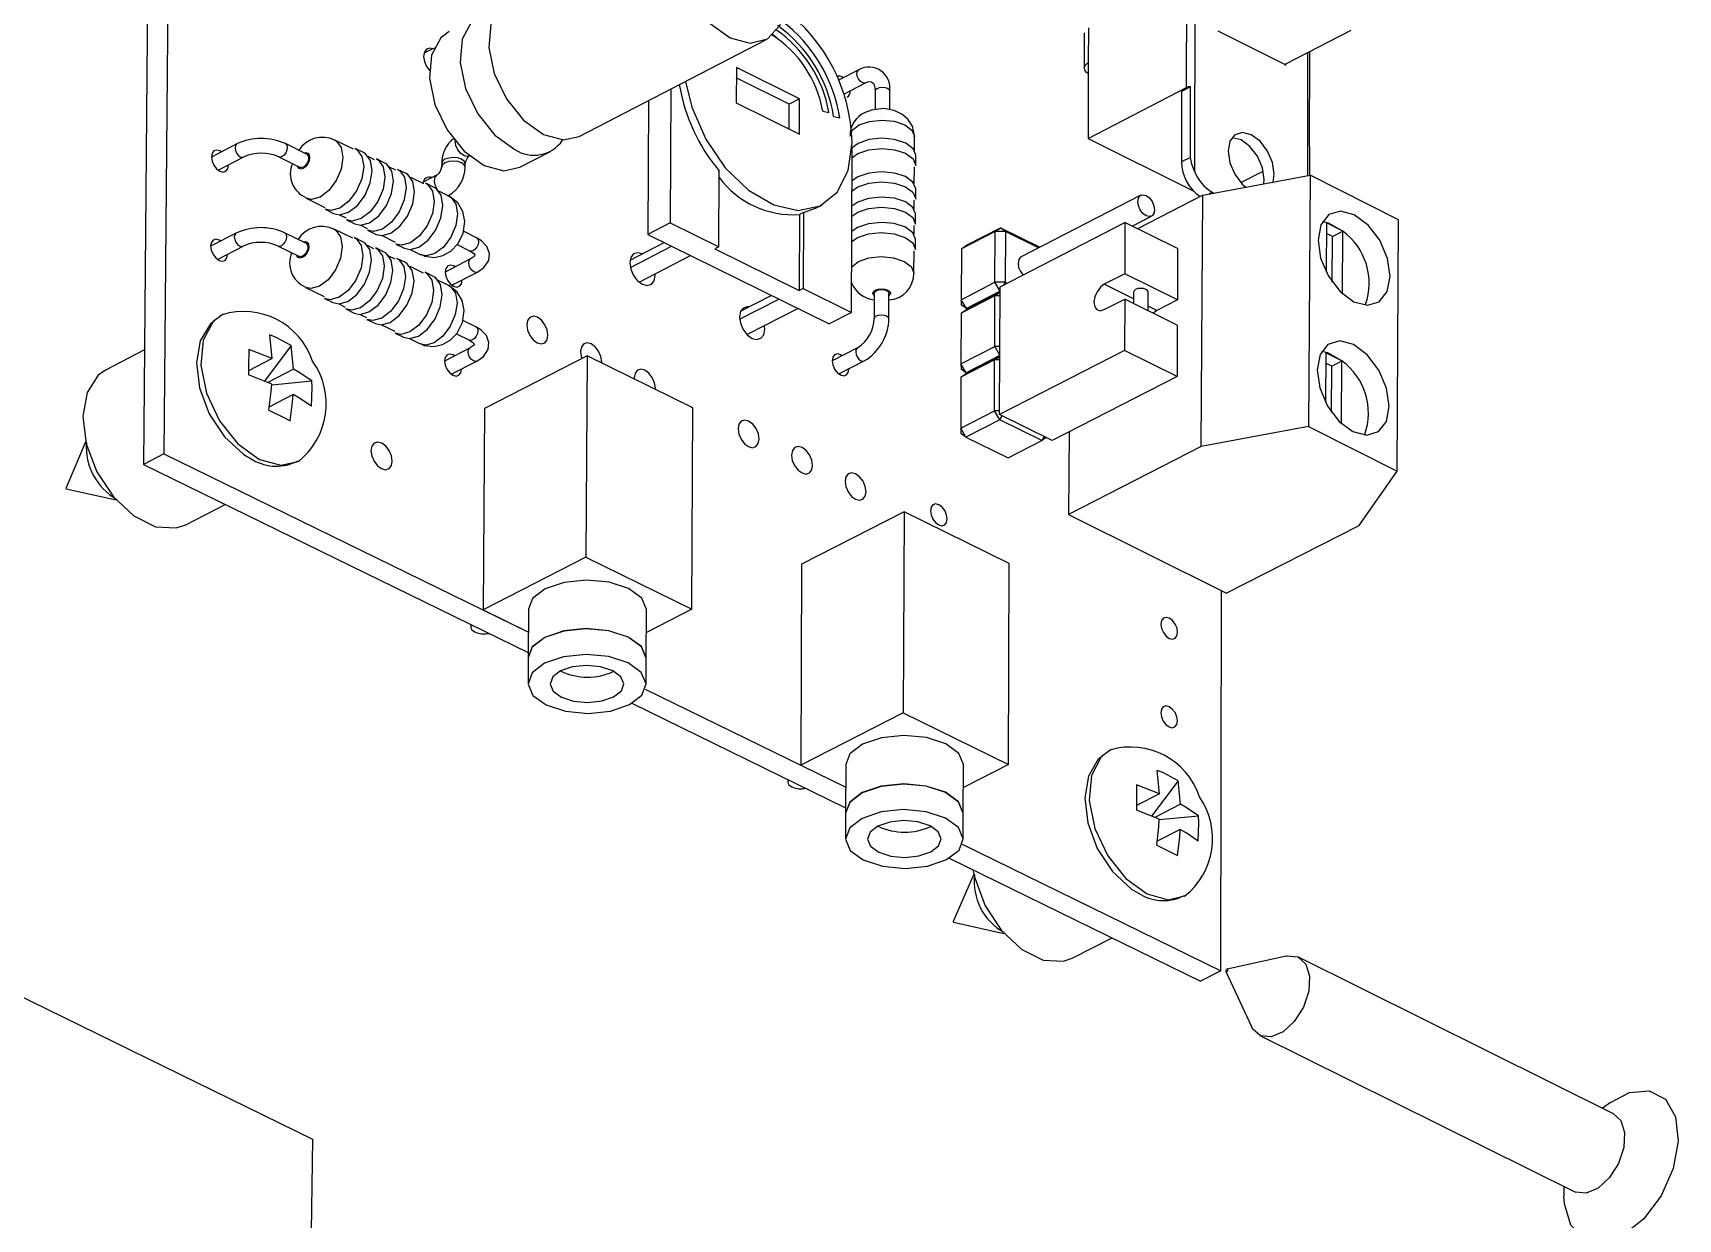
# Model space of a CAD drawing. Extents: x 0 to 155, y 0 to 209.
# Drawn here: x 87.89 to 97.81, y 151.39 to 158.54 of the extents above; entities that cross this region are included whole.
import ezdxf

# ---------------------------------------------------------------- set-up
doc = ezdxf.new("R2010")
doc.units = 0
doc.layers.get('0').update_dxf_attribs({"linetype": 'CONTINUOUS'})

msp = doc.modelspace()

# ---------------------------------------------------------------- linework, layer by layer
at = {"color": 7, "linetype": 'CONTINUOUS'}
for p, q in [((88.636, 165.1024), (88.5546, 155.9394)), ((88.7051, 159.0805), (88.6781, 156.0033)), ((94.2535, 158.5734), (94.2528, 158.3611)), ((95.438, 158.3517), (95.0356, 158.5525)), ((95.8363, 158.557), (95.438, 158.3517)), ((90.3081, 158.4512), (90.2469, 158.4193)), ((91.1823, 157.9172), (92.3087, 158.501)), ((92.3756, 158.5122), (92.3452, 158.5346)), ((94.2285, 158.5423), (94.2278, 158.3301)), ((94.2528, 158.3611), (94.2513, 157.9058)), ((95.438, 158.3517), (95.4442, 158.3486)), ((95.4442, 158.3486), (95.4443, 158.3549)), ((95.5872, 157.8597), (95.5882, 158.4292)), ((92.1307, 158.3338), (92.1297, 158.1201)), ((92.4501, 158.1131), (92.1304, 158.2715)), ((92.5117, 158.145), (92.1307, 158.3338)), ((92.8688, 158.3199), (92.7468, 158.2568)), ((91.7362, 158.2042), (91.7317, 157.3965)), ((92.7783, 158.1737), (92.9094, 158.2415)), ((92.8165, 158.1921), (92.8165, 158.1934)), ((92.9675, 158.1924), (92.967, 158.0797)), ((93.0553, 158.0797), (93.0558, 158.192)), ((94.2513, 157.9058), (94.845, 158.212)), ((94.8156, 158.1891), (94.8145, 157.7636)), ((94.8702, 158.2173), (94.8156, 158.1891)), ((94.8691, 157.7917), (94.8702, 158.2173)), ((91.6005, 158.1339), (91.596, 157.3263)), ((92.1297, 158.1201), (92.5107, 157.9313)), ((92.4494, 157.9617), (92.4501, 158.1131)), ((92.5117, 158.145), (92.4501, 158.1131)), ((92.5107, 157.9313), (92.5117, 158.145)), ((92.6522, 158.0697), (92.6891, 158.0627)), ((92.7172, 158.0384), (92.7544, 158.0295)), ((89.1189, 157.8729), (88.9649, 157.7929)), ((89.5392, 157.8111), (89.4109, 157.8743)), ((89.8212, 157.8407), (89.7088, 157.8962)), ((92.8644, 157.8758), (92.8258, 157.8476)), ((93.2045, 157.8328), (93.2049, 157.9172)), ((94.2513, 157.9058), (94.8864, 157.59)), ((95.5872, 157.86), (95.5869, 157.6832)), ((95.5872, 157.8593), (95.5872, 157.86)), ((89.006, 157.7139), (89.16, 157.794)), ((89.3716, 157.7944), (89.4999, 157.7312)), ((89.8828, 157.8203), (89.8315, 157.8456)), ((89.9494, 157.7776), (89.9108, 157.7966)), ((90.011, 157.7571), (89.9597, 157.7824)), ((90.3536, 157.755), (90.3534, 157.7336)), ((90.4955, 157.7325), (90.4957, 157.754)), ((90.5196, 157.8), (90.5211, 157.8008)), ((90.8242, 157.7316), (91.0094, 157.8275)), ((92.8252, 156.8565), (92.8294, 157.8354)), ((92.8294, 157.8354), (92.8294, 157.8509)), ((93.213, 157.7418), (93.2132, 157.8028)), ((94.8691, 157.7917), (94.8145, 157.7636)), ((89.0673, 157.7441), (89.0673, 157.7458)), ((90.0775, 157.7144), (90.0389, 157.7334)), ((90.139, 157.694), (90.0878, 157.7192)), ((90.2469, 157.6309), (90.167, 157.6702)), ((90.3296, 157.6875), (90.2414, 157.6418)), ((92.0245, 157.2519), (92.0269, 157.71)), ((92.8635, 157.6741), (92.8286, 157.6497)), ((93.2037, 157.6311), (93.2041, 157.7343)), ((94.9439, 157.5636), (95.591, 157.684)), ((95.173, 157.6393), (95.3078, 157.7086)), ((95.591, 157.684), (95.5815, 156.1671)), ((96.1246, 157.4147), (95.591, 157.684)), ((90.3084, 157.6105), (90.2572, 157.6357)), ((90.4005, 157.5552), (90.3364, 157.5867)), ((90.3915, 157.5596), (90.395, 157.5614)), ((93.2122, 157.5401), (93.2125, 157.6011)), ((94.5696, 157.5627), (93.8476, 157.191)), ((94.9439, 157.5636), (94.5497, 157.3607)), ((94.9333, 156.0471), (94.9439, 157.5636)), ((95.0017, 157.5806), (95.0108, 157.576)), ((89.5357, 157.5449), (89.6482, 157.4896)), ((89.6507, 157.4784), (89.702, 157.4532)), ((92.5353, 157.4586), (92.5106, 157.4459)), ((92.5353, 157.4586), (92.5331, 157.0007)), ((92.5353, 157.4586), (92.6088, 157.4842)), ((92.6088, 157.4842), (92.6458, 157.5034)), ((92.8628, 157.5216), (92.828, 157.4972)), ((93.2031, 157.4786), (93.2033, 157.5325)), ((89.817, 157.3032), (89.7045, 157.3586)), ((89.7378, 157.4455), (89.7764, 157.4265)), ((89.7789, 157.4153), (89.8301, 157.3901)), ((89.866, 157.3823), (89.9045, 157.3634)), ((91.7317, 157.3965), (91.596, 157.3263)), ((91.7317, 157.3965), (92.0245, 157.2519)), ((92.5106, 157.4459), (92.5085, 156.988)), ((92.8622, 157.369), (92.8273, 157.3446)), ((93.2025, 157.326), (93.2028, 157.38)), ((93.2116, 157.3876), (93.2119, 157.4486)), ((93.5194, 157.2617), (93.7227, 157.3664)), ((93.691, 157.344), (93.7227, 157.3664)), ((93.7206, 157.0108), (94.4737, 157.3984)), ((93.7534, 157.3442), (93.7227, 157.3664)), ((93.7227, 157.3664), (93.96, 157.2489)), ((94.4737, 157.3984), (94.473, 157.0893)), ((94.7909, 157.2411), (94.4737, 157.3984)), ((94.5173, 157.3768), (94.6343, 157.437)), ((95.6896, 157.3957), (95.6878, 157.0994)), ((95.7878, 157.3462), (95.6896, 157.3957)), ((96.1159, 155.8987), (96.1246, 157.4147)), ((89.1145, 157.3351), (88.9603, 157.2551)), ((89.535, 157.2733), (89.4066, 157.3365)), ((89.8787, 157.2828), (89.8274, 157.3081)), ((89.9453, 157.2401), (89.9067, 157.2591)), ((89.907, 157.3522), (89.9583, 157.327)), ((89.9941, 157.3193), (90.074, 157.2799)), ((90.0765, 157.2688), (90.1277, 157.2436)), ((90.446, 157.2652), (90.5246, 157.2265)), ((90.5639, 157.3062), (90.4844, 157.3454)), ((91.4895, 157.1714), (91.6948, 157.2775)), ((91.596, 157.3263), (92.6895, 156.7866)), ((93.211, 157.235), (93.2113, 157.2961)), ((93.691, 157.344), (93.4877, 157.2392)), ((93.4877, 157.2392), (93.5194, 157.2617)), ((93.69, 157.0377), (93.691, 157.344)), ((93.7534, 157.3442), (93.691, 157.344)), ((93.7534, 157.3442), (93.7524, 157.0379)), ((93.9531, 157.2453), (93.7534, 157.3442)), ((95.726, 157.3145), (95.6892, 157.333)), ((95.7243, 157.0387), (95.726, 157.3145)), ((95.726, 157.3145), (95.7878, 157.3462)), ((95.7855, 156.969), (95.7878, 157.3462)), ((89.0014, 157.176), (89.1555, 157.256)), ((89.0628, 157.2063), (89.0628, 157.2079)), ((89.1546, 157.2556), (89.1555, 157.256)), ((89.3673, 157.2565), (89.4957, 157.1934)), ((90.0069, 157.2197), (89.9556, 157.2449)), ((90.0735, 157.177), (90.0349, 157.196)), ((90.135, 157.1566), (90.0838, 157.1819)), ((90.1636, 157.2359), (90.2276, 157.2043)), ((90.5283, 157.1789), (90.3744, 157.0993)), ((91.4913, 157.1266), (91.7401, 157.2551)), ((91.5445, 157.0384), (91.8547, 157.1986)), ((92.0245, 157.2519), (91.9999, 157.2391)), ((91.9999, 157.2391), (92.5085, 156.988)), ((93.2016, 157.0936), (93.2022, 157.2274)), ((93.4877, 157.2392), (93.4866, 156.933)), ((94.7909, 157.2411), (94.7902, 156.9321)), ((90.243, 157.0936), (90.1631, 157.1329)), ((90.3045, 157.0732), (90.2533, 157.0984)), ((90.4152, 157.0204), (90.5691, 157.1)), ((91.6407, 157.0799), (91.6405, 157.0879)), ((94.473, 157.0893), (94.3493, 157.0258)), ((94.7902, 156.9321), (94.473, 157.0893)), ((89.5316, 157.007), (89.6442, 156.9517)), ((90.3966, 157.018), (90.3326, 157.0495)), ((90.4764, 157.0505), (90.4764, 157.052)), ((92.5331, 157.0007), (92.5085, 156.988)), ((92.5331, 157.0007), (92.8252, 156.8565)), ((92.9624, 156.9724), (92.9618, 156.8197)), ((93.0502, 156.8193), (93.0508, 156.972)), ((93.4866, 156.933), (93.69, 157.0377)), ((93.7206, 156.9835), (93.5181, 156.8793)), ((93.5181, 156.8747), (93.7205, 156.9789)), ((93.6897, 156.9569), (93.7205, 156.9787)), ((93.7524, 157.0379), (93.69, 157.0377)), ((93.7206, 156.9854), (93.69, 157.0377)), ((93.7181, 156.2403), (93.7206, 157.0108)), ((93.7437, 157.0227), (93.7524, 157.0379)), ((93.7524, 157.0379), (93.763, 157.0326)), ((94.5256, 156.979), (94.5254, 156.9104)), ((94.6137, 156.8667), (94.614, 156.9788)), ((89.6466, 156.9406), (89.698, 156.9154)), ((89.7339, 156.9077), (89.7724, 156.8887)), ((89.7749, 156.8776), (89.8262, 156.8523)), ((92.1502, 156.8146), (92.3861, 156.9363)), ((92.1563, 156.8635), (92.3408, 156.9586)), ((92.1948, 156.7223), (92.5005, 156.8798)), ((93.6897, 156.9569), (93.4863, 156.8522)), ((93.4863, 156.8522), (93.5181, 156.8747)), ((93.5181, 156.8793), (93.4866, 156.933)), ((93.4866, 156.933), (93.4874, 156.9015)), ((93.5181, 156.8793), (93.4874, 156.9015)), ((93.5181, 156.8793), (93.5226, 156.877)), ((93.6887, 156.6503), (93.6897, 156.9569)), ((93.7205, 156.957), (93.6897, 156.9569)), ((94.3489, 156.8731), (94.4726, 156.9366)), ((94.4726, 156.9366), (94.4718, 156.6272)), ((94.7899, 156.7795), (94.4726, 156.9366)), ((94.6666, 156.8686), (94.644, 156.8517)), ((94.7902, 156.9321), (94.6666, 156.8686)), ((89.8621, 156.8446), (89.9007, 156.8257)), ((89.9031, 156.8145), (89.9544, 156.7893)), ((89.9903, 156.7816), (90.0702, 156.7424)), ((90.5602, 156.769), (90.4807, 156.8081)), ((92.3016, 156.7539), (92.2996, 156.7763)), ((92.8252, 156.8565), (92.6895, 156.7866)), ((93.4863, 156.8522), (93.4852, 156.5457)), ((94.7899, 156.7795), (94.7892, 156.4702)), ((89.3307, 156.5779), (89.3178, 156.7203)), ((90.0727, 156.7312), (90.1239, 156.706)), ((90.1599, 156.6983), (90.2239, 156.6668)), ((90.4424, 156.7279), (90.521, 156.6892)), ((88.5607, 156.6296), (88.3269, 156.5084)), ((89.3307, 156.5779), (89.1889, 156.5045)), ((89.3307, 156.5779), (89.1903, 156.6328)), ((89.4463, 156.6563), (89.2849, 156.4414)), ((89.4592, 156.514), (89.4463, 156.6563)), ((90.5246, 156.6419), (90.3707, 156.5623)), ((91.23, 156.5946), (90.6121, 156.2757)), ((91.23, 156.5946), (91.2226, 155.3793)), ((91.8686, 156.2803), (91.23, 156.5946)), ((92.8617, 156.6426), (92.7081, 156.5635)), ((92.7486, 156.4849), (92.9022, 156.5639)), ((93.6884, 156.5694), (93.4849, 156.4649)), ((93.4852, 156.5457), (93.6887, 156.6503)), ((93.7193, 156.5961), (93.5167, 156.492)), ((93.5167, 156.4874), (93.7192, 156.5915)), ((93.6873, 156.2626), (93.6884, 156.5694)), ((93.6884, 156.5694), (93.7192, 156.5913)), ((93.7192, 156.5695), (93.6884, 156.5694)), ((93.7194, 156.6504), (93.6887, 156.6503)), ((93.7193, 156.598), (93.6887, 156.6503)), ((94.4718, 156.6272), (93.7181, 156.2403)), ((94.7892, 156.4702), (94.4718, 156.6272)), ((95.6848, 156.6129), (95.6829, 156.3157)), ((95.783, 156.5635), (95.6848, 156.6129)), ((95.7212, 156.5318), (95.783, 156.5635)), ((95.7807, 156.1853), (95.783, 156.5635)), ((89.3287, 156.4243), (89.1883, 156.4791)), ((89.4592, 156.514), (89.3043, 156.4338)), ((90.4114, 156.4833), (90.5655, 156.5629)), ((90.4727, 156.5135), (90.4727, 156.515)), ((92.8092, 156.5148), (92.8092, 156.5161)), ((93.4849, 156.4649), (93.4838, 156.1581)), ((93.4849, 156.4649), (93.5167, 156.4874)), ((93.5167, 156.492), (93.4852, 156.5457)), ((93.4852, 156.5457), (93.486, 156.5143)), ((93.5167, 156.492), (93.486, 156.5143)), ((93.5167, 156.492), (93.5212, 156.4897)), ((94.7892, 156.4702), (94.0355, 156.0836)), ((95.7212, 156.5318), (95.6844, 156.5503)), ((95.7195, 156.255), (95.7212, 156.5318)), ((89.3284, 156.4192), (89.5698, 156.4438)), ((89.4572, 156.3604), (89.3144, 156.2865)), ((90.6121, 156.2757), (90.604, 155.0612)), ((91.8621, 155.0658), (91.8686, 156.2803)), ((80.7971, 156.1743), (89.5738, 151.869)), ((93.4838, 156.1581), (93.6873, 156.2626)), ((93.7188, 156.2088), (93.5153, 156.1043)), ((93.7181, 156.2627), (93.6873, 156.2626)), ((93.7188, 156.2088), (93.6873, 156.2626)), ((94.0355, 156.0836), (93.7181, 156.2403)), ((93.7188, 156.2088), (93.7327, 156.233)), ((93.973, 156.0834), (93.7188, 156.2088)), ((95.5815, 156.1671), (94.9333, 156.0471)), ((95.5815, 156.1671), (96.1159, 155.8987)), ((88.2066, 156.079), (88.0872, 155.7948)), ((93.5153, 156.1043), (93.4838, 156.1581)), ((93.4838, 156.1581), (93.4846, 156.1267)), ((93.5153, 156.1043), (93.4846, 156.1267)), ((93.5153, 156.1043), (93.7695, 155.979)), ((93.7695, 155.979), (93.973, 156.0834)), ((93.9869, 156.1076), (93.973, 156.0834)), ((93.9988, 156.1017), (93.973, 156.0834)), ((94.1383, 156.1363), (94.1343, 155.638)), ((88.6781, 156.0033), (88.5546, 155.9394)), ((88.6781, 156.0033), (90.8763, 154.928)), ((94.9333, 156.0471), (94.1343, 155.638)), ((88.5546, 155.9394), (90.8755, 154.8045)), ((95.8851, 155.5698), (96.1159, 155.8987)), ((88.0887, 155.792), (88.3897, 155.7253)), ((88.8099, 155.5756), (89.0476, 155.6983)), ((93.142, 155.6536), (92.5241, 155.3367)), ((93.142, 155.6536), (93.1372, 154.4408)), ((93.7767, 155.3413), (93.142, 155.6536)), ((94.1343, 155.638), (95.0861, 155.162)), ((95.8851, 155.5698), (95.0861, 155.162)), ((91.2226, 155.3793), (90.604, 155.0612)), ((91.2226, 155.3793), (91.8621, 155.0658)), ((92.5241, 155.3367), (92.5185, 154.1247)), ((93.7727, 154.1293), (93.7767, 155.3413)), ((95.0529, 152.8849), (95.0573, 155.1764)), ((90.604, 155.0612), (90.8763, 154.928)), ((90.8771, 155.0658), (90.8753, 154.7733)), ((91.5873, 154.7689), (91.5889, 155.0615)), ((91.8621, 155.0658), (91.5881, 154.9253)), ((90.5291, 154.9738), (90.529, 154.9582)), ((90.8753, 154.7717), (90.8743, 154.6177)), ((91.5864, 154.6133), (91.5873, 154.7674)), ((91.5811, 154.5832), (92.7902, 153.9917)), ((91.5012, 154.4985), (92.7897, 153.8685)), ((93.1372, 154.4408), (92.5185, 154.1247)), ((93.1372, 154.4408), (93.7727, 154.1293)), ((92.5185, 154.1247), (92.7902, 153.9917)), ((92.7908, 154.1285), (92.7895, 153.8366)), ((93.4993, 153.8337), (93.5004, 154.1257)), ((93.7727, 154.1293), (93.4999, 153.9902)), ((94.6825, 153.9523), (94.6687, 154.0939)), ((92.4414, 154.0387), (92.4414, 154.023)), ((94.6825, 153.9523), (94.5441, 154.0062)), ((94.795, 154.031), (94.6341, 153.818)), ((94.8088, 153.8894), (94.795, 154.031)), ((94.6825, 153.9523), (94.5435, 153.8816)), ((94.8088, 153.8894), (94.6534, 153.8104)), ((92.7895, 153.835), (92.7889, 153.6813)), ((93.4988, 153.6784), (93.4993, 153.8322)), ((94.6813, 153.7996), (94.543, 153.8534)), ((94.6812, 153.7967), (94.9172, 153.8205)), ((94.8077, 153.7367), (94.6682, 153.6658)), ((93.4933, 153.6478), (95.0529, 152.8849)), ((93.4131, 153.5636), (94.9293, 152.8222)), ((93.5624, 153.4683), (93.438, 153.1815)), ((93.4395, 153.1787), (93.7445, 153.1103)), ((94.1554, 152.9604), (94.3964, 153.0828)), ((95.4473, 152.9734), (95.0904, 152.8948)), ((97.4207, 152.0224), (95.5215, 152.9662)), ((95.0529, 152.8849), (94.9293, 152.8222)), ((95.0834, 152.8807), (95.2365, 152.5488)), ((95.287, 152.4941), (97.187, 151.5517)), ((97.4032, 152.0912), (97.3544, 152.0553)), ((89.5738, 151.869), (89.5395, 149.1851)), ((97.1207, 151.5846), (97.1215, 151.524)), ((97.1243, 151.4784), (97.1215, 151.524))]:
    msp.add_line(p, q, dxfattribs=at)
at = {"color": 8, "linetype": 'CONTINUOUS'}
for p, q in [((94.8986, 159.6604), (94.8936, 157.7089)), ((94.845, 158.212), (94.8487, 159.6346)), ((95.5763, 157.6812), (95.5777, 158.4237)), ((90.395, 157.5614), (90.3911, 157.5598)), ((95.0017, 157.5806), (94.9828, 157.5708)), ((94.5255, 156.9385), (94.3493, 157.0258)), ((94.6666, 156.8686), (94.6138, 156.8948))]:
    msp.add_line(p, q, dxfattribs=at)
at = {"color": 7, "linetype": 'CONTINUOUS'}
for points in [[(92.0936, 158.513), (92.2138, 158.4804), (92.318, 158.5061), (92.392, 158.5866), (92.4261, 158.711), (92.4155, 158.8624), (92.3618, 159.0205), (92.2722, 159.164), (92.1587, 159.2734), (92.0366, 159.3341), (91.9225, 159.3377), (91.8317, 159.2839), (91.7766, 159.1798), (91.7645, 159.0394), (91.7972, 158.8818), (91.8702, 158.7282), (91.9737, 158.5995), (92.0936, 158.513)], [(90.6864, 158.6678), (90.6241, 158.6626), (90.5332, 158.6087), (90.4778, 158.5046), (90.4656, 158.3645), (90.498, 158.2071), (90.5709, 158.0538), (90.6743, 157.9254), (90.7942, 157.8392)], [(90.7564, 158.7372), (90.706, 158.6986), (90.6507, 158.5945), (90.6384, 158.4543), (90.6709, 158.2969), (90.7438, 158.1436), (90.8472, 158.0151), (90.9671, 157.9289)], [(90.3985, 158.5511), (90.3481, 158.5125), (90.2927, 158.4084), (90.2804, 158.2683), (90.3129, 158.1109), (90.3857, 157.9577), (90.4891, 157.8294), (90.609, 157.7432)], [(90.2998, 158.4469), (90.283, 158.45), (90.2629, 158.4439), (90.2494, 158.4265), (90.2445, 158.4006), (90.249, 158.37), (90.2622, 158.3395), (90.282, 158.3136), (90.2847, 158.311)], [(94.2528, 158.3611), (94.242, 158.3543), (94.2341, 158.3466), (94.2293, 158.3382), (94.2278, 158.3295), (94.2297, 158.3208), (94.2349, 158.3124), (94.2432, 158.3047), (94.2526, 158.2988)], [(91.8232, 158.2493), (91.8613, 158.0943), (91.9459, 157.9015), (92.0639, 157.7292), (92.2047, 157.5928), (92.3558, 157.5044), (92.5037, 157.472), (92.6352, 157.4982), (92.7388, 157.5807), (92.8051, 157.7123), (92.8284, 157.881)], [(92.9094, 158.2415), (92.9304, 158.2488), (92.9451, 158.2481), (92.9588, 158.235), (92.9663, 158.2106), (92.9675, 158.1924)], [(93.2039, 157.9171), (93.2048, 157.9229), (93.1921, 157.9795), (93.1653, 158.0218), (93.129, 158.053), (93.0824, 158.075), (93.02, 158.0859), (92.9447, 158.0771), (92.9076, 158.0623)], [(90.9671, 157.9289), (91.0873, 157.8965), (91.1823, 157.9172)], [(93.2132, 157.8028), (93.2132, 157.8044), (93.1967, 157.8437), (93.1518, 157.8769), (93.0853, 157.8989), (93.0073, 157.9065), (92.9297, 157.8984), (92.8644, 157.8758)], [(95.3684, 157.6425), (95.375, 157.6901), (95.3645, 157.7599), (95.3343, 157.8297), (95.2891, 157.8888), (95.2357, 157.9283), (95.1822, 157.942), (95.1368, 157.928), (95.1064, 157.8884), (95.0956, 157.8292), (95.1061, 157.7593), (95.1363, 157.6895), (95.1815, 157.6303), (95.2025, 157.6117)], [(95.3114, 157.6319), (95.3133, 157.6584), (95.3028, 157.7282), (95.2727, 157.798), (95.2275, 157.8571), (95.1741, 157.8965), (95.1206, 157.9103), (95.1205, 157.9103)], [(89.0262, 157.8247), (89.0166, 157.8305), (88.997, 157.8355), (88.9802, 157.8304), (88.969, 157.816), (88.9649, 157.7945), (88.9686, 157.7692), (88.9795, 157.7438), (88.996, 157.7224), (89.0156, 157.7081), (89.0352, 157.7031), (89.0519, 157.7082), (89.0632, 157.7226), (89.0673, 157.7441), (89.0673, 157.7441)], [(89.5392, 157.8111), (89.5416, 157.8096), (89.5482, 157.8006), (89.5504, 157.7872), (89.548, 157.7713), (89.5412, 157.7553), (89.5311, 157.7418), (89.5193, 157.7328), (89.5075, 157.7295), (89.4999, 157.7312)], [(89.702, 157.4532), (89.7368, 157.4454), (89.791, 157.4602), (89.8454, 157.5018), (89.8918, 157.564), (89.923, 157.6373), (89.9343, 157.7105), (89.924, 157.7724), (89.8937, 157.8137), (89.8828, 157.8203)], [(89.8315, 157.8456), (89.8424, 157.839), (89.8727, 157.7977), (89.8831, 157.7357), (89.8717, 157.6625), (89.8405, 157.5893), (89.7942, 157.5271), (89.7397, 157.4854)], [(89.8301, 157.3901), (89.8649, 157.3823), (89.9192, 157.3971), (89.9736, 157.4387), (90.02, 157.5009), (90.0512, 157.5741), (90.0625, 157.6473), (90.0522, 157.7092), (90.0218, 157.7505), (90.011, 157.7571)], [(89.9597, 157.7824), (89.9706, 157.7758), (90.0009, 157.7345), (90.0112, 157.6726), (89.9999, 157.5994), (89.9687, 157.5261), (89.9224, 157.4639), (89.8679, 157.4223)], [(92.8292, 157.7905), (92.8641, 157.8148), (92.9294, 157.8374), (93.007, 157.8455), (93.085, 157.8379), (93.1515, 157.8159), (93.1965, 157.7827), (93.213, 157.7434), (93.213, 157.7418)], [(94.8936, 157.7089), (94.8769, 157.7509), (94.8691, 157.7917)], [(89.9583, 157.327), (89.9931, 157.3193), (90.0473, 157.334), (90.1018, 157.3756), (90.1481, 157.4377), (90.1793, 157.511), (90.1906, 157.5841), (90.1803, 157.6461), (90.1499, 157.6874), (90.139, 157.694)], [(90.0878, 157.7192), (90.0987, 157.7126), (90.129, 157.6713), (90.1394, 157.6094), (90.1281, 157.5362), (90.0969, 157.463), (90.0505, 157.4008), (89.9961, 157.3592)], [(90.609, 157.7432), (90.7292, 157.7109), (90.8242, 157.7316)], [(93.2125, 157.6011), (93.2124, 157.6027), (93.1959, 157.642), (93.151, 157.6751), (93.0844, 157.6972), (93.0064, 157.7047), (92.9288, 157.6966), (92.8635, 157.6741)], [(90.1277, 157.2436), (90.1625, 157.2358), (90.2167, 157.2506), (90.2712, 157.2921), (90.3175, 157.3543), (90.3487, 157.4275), (90.36, 157.5007), (90.3497, 157.5626), (90.3193, 157.6039), (90.3084, 157.6105)], [(90.2572, 157.6357), (90.2681, 157.6291), (90.2985, 157.5878), (90.3088, 157.5259), (90.2975, 157.4527), (90.2663, 157.3795), (90.22, 157.3174), (90.1655, 157.2758)], [(92.8284, 157.5887), (92.8632, 157.6131), (92.9286, 157.6356), (93.0062, 157.6437), (93.0842, 157.6362), (93.1507, 157.6141), (93.1957, 157.581), (93.2122, 157.5417), (93.2122, 157.5401)], [(94.6021, 157.5608), (94.6214, 157.5466), (94.6378, 157.5252), (94.6487, 157.5), (94.6525, 157.4748), (94.6486, 157.4533), (94.6376, 157.439), (94.6211, 157.4339), (94.6018, 157.4388), (94.5825, 157.4531), (94.5661, 157.4744), (94.5552, 157.4997), (94.5514, 157.5249), (94.5553, 157.5463), (94.5663, 157.5607), (94.5827, 157.5658), (94.6021, 157.5608)], [(89.7397, 157.4854), (89.6855, 157.4707), (89.6507, 157.4784)], [(90.2287, 157.2067), (90.2522, 157.1946), (90.3097, 157.188), (90.3614, 157.1994), (90.408, 157.2259), (90.45, 157.2693), (90.4825, 157.3331), (90.4932, 157.4044), (90.4813, 157.4656), (90.4508, 157.5165), (90.4046, 157.5531), (90.3996, 157.5546)], [(92.8277, 157.4362), (92.8626, 157.4605), (92.9279, 157.483), (93.0056, 157.4912), (93.0836, 157.4836), (93.1501, 157.4616), (93.1951, 157.4284), (93.2116, 157.3892), (93.2116, 157.3876)], [(93.2119, 157.4486), (93.2118, 157.4502), (93.1953, 157.4894), (93.1504, 157.5226), (93.0838, 157.5446), (93.0058, 157.5522), (92.9282, 157.5441), (92.8628, 157.5216)], [(95.8573, 157.4452), (95.7741, 157.4672), (95.7033, 157.446), (95.6556, 157.3847), (95.6385, 157.2927), (95.6544, 157.184), (95.701, 157.0752), (95.7711, 156.9828), (95.8542, 156.9209), (95.9374, 156.899), (96.0082, 156.9204), (96.0558, 156.9818), (96.0729, 157.0737), (96.0569, 157.1824), (96.0104, 157.2911), (95.9403, 157.3834), (95.8573, 157.4452)], [(89.8679, 157.4223), (89.8137, 157.4076), (89.7789, 157.4153)], [(89.9961, 157.3592), (89.9418, 157.3445), (89.907, 157.3522)], [(93.2113, 157.2961), (93.2112, 157.2976), (93.1947, 157.3369), (93.1498, 157.37), (93.0832, 157.3921), (93.0052, 157.3996), (92.9276, 157.3915), (92.8622, 157.369)], [(95.7878, 157.3462), (95.702, 157.3949), (95.6651, 157.4029)], [(89.0217, 157.287), (89.0121, 157.2928), (88.9924, 157.2978), (88.9757, 157.2927), (88.9644, 157.2782), (88.9603, 157.2567), (88.964, 157.2313), (88.975, 157.206), (88.9915, 157.1845), (89.011, 157.1702), (89.0307, 157.1652), (89.0474, 157.1704), (89.0587, 157.1848), (89.0628, 157.2063)], [(89.535, 157.2733), (89.5374, 157.2718), (89.544, 157.2628), (89.5462, 157.2494), (89.5437, 157.2334), (89.537, 157.2175), (89.5269, 157.204), (89.515, 157.1949), (89.5032, 157.1917), (89.4957, 157.1934)], [(89.698, 156.9154), (89.7327, 156.9076), (89.7869, 156.9223), (89.8414, 156.964), (89.8878, 157.0262), (89.919, 157.0995), (89.9303, 157.1727), (89.92, 157.2348), (89.8897, 157.2761), (89.8787, 157.2828)], [(89.8274, 157.3081), (89.8384, 157.3014), (89.8687, 157.26), (89.879, 157.198), (89.8677, 157.1247), (89.8365, 157.0514), (89.7901, 156.9892), (89.7356, 156.9476)], [(90.1655, 157.2758), (90.1113, 157.2611), (90.0765, 157.2688)], [(90.5691, 157.1), (90.6087, 157.1276), (90.637, 157.169), (90.6423, 157.2125), (90.6265, 157.2543), (90.5935, 157.2883), (90.5639, 157.3062)], [(92.8271, 157.2836), (92.8619, 157.3079), (92.9273, 157.3304), (93.0049, 157.3385), (93.083, 157.331), (93.1495, 157.309), (93.1945, 157.2758), (93.211, 157.2366), (93.211, 157.235)], [(89.8262, 156.8523), (89.8609, 156.8446), (89.9152, 156.8593), (89.9697, 156.9009), (90.016, 156.9631), (90.0473, 157.0364), (90.0586, 157.1096), (90.0483, 157.1717), (90.0179, 157.213), (90.0069, 157.2197)], [(89.9556, 157.2449), (89.9666, 157.2383), (89.997, 157.1969), (90.0073, 157.1349), (89.996, 157.0616), (89.9647, 156.9883), (89.9184, 156.9261), (89.8639, 156.8845)], [(90.0838, 157.1819), (90.0948, 157.1752), (90.1252, 157.1338), (90.1355, 157.0718), (90.1242, 156.9986), (90.093, 156.9253), (90.0466, 156.8631), (89.9921, 156.8215)], [(90.5246, 157.2265), (90.5456, 157.213), (90.5536, 157.2032), (90.5541, 157.2012), (90.549, 157.1936), (90.5319, 157.1808), (90.5283, 157.1789)], [(91.5638, 157.2098), (91.5357, 157.2166), (91.5108, 157.209), (91.4941, 157.1874), (91.4881, 157.1552), (91.4937, 157.1172), (91.5101, 157.0793), (91.5347, 157.0472), (91.5639, 157.0258), (91.5931, 157.0184), (91.618, 157.0261), (91.6347, 157.0477), (91.6407, 157.0799), (91.6407, 157.0799)], [(93.8476, 157.191), (93.8443, 157.189), (93.8333, 157.1746), (93.8294, 157.1532), (93.8331, 157.128), (93.844, 157.1028), (93.8595, 157.0823)], [(89.9544, 156.7893), (89.9891, 156.7816), (90.0434, 156.7963), (90.0979, 156.8379), (90.1442, 156.9), (90.1755, 156.9733), (90.1868, 157.0466), (90.1764, 157.1086), (90.146, 157.15), (90.135, 157.1566)], [(90.1239, 156.706), (90.1587, 156.6983), (90.2129, 156.7129), (90.2674, 156.7545), (90.3138, 156.8167), (90.345, 156.8899), (90.3563, 156.9632), (90.3459, 157.0252), (90.3155, 157.0666), (90.3045, 157.0732)], [(90.2533, 157.0984), (90.2643, 157.0918), (90.2947, 157.0504), (90.305, 156.9884), (90.2937, 156.9152), (90.2625, 156.8419), (90.2161, 156.7797), (90.1617, 156.7381)], [(90.4354, 157.1309), (90.4258, 157.1367), (90.4063, 157.1416), (90.3897, 157.1365), (90.3785, 157.1221), (90.3744, 157.1006), (90.3781, 157.0753), (90.3891, 157.0501), (90.4055, 157.0287), (90.425, 157.0144), (90.4445, 157.0095), (90.4611, 157.0146), (90.4723, 157.029), (90.4764, 157.0505), (90.4764, 157.0505)], [(90.225, 156.6692), (90.2483, 156.6572), (90.3059, 156.6505), (90.3576, 156.6619), (90.4043, 156.6884), (90.4463, 156.7319), (90.4789, 156.7957), (90.4896, 156.867), (90.4776, 156.9283), (90.4471, 156.9792), (90.4008, 157.0158), (90.3957, 157.0174)], [(92.9624, 156.9724), (92.9655, 156.9806), (92.9749, 156.9879)], [(92.9749, 156.9879), (92.9891, 156.9928), (93.006, 156.9945), (93.023, 156.9929), (93.0374, 156.9881), (93.0472, 156.9809), (93.0508, 156.9724), (93.0508, 156.972)], [(94.3493, 157.0258), (94.3257, 157.0078), (94.3056, 156.9809), (94.2921, 156.9493), (94.2873, 156.9177), (94.292, 156.8909), (94.3053, 156.873), (94.3253, 156.8667), (94.3489, 156.8731)], [(94.6007, 156.9948), (94.5863, 156.9996), (94.5693, 157.0012), (94.5524, 156.9995), (94.5382, 156.9946), (94.5288, 156.9873), (94.5256, 156.979)], [(94.614, 156.9788), (94.614, 156.9791), (94.6105, 156.9876), (94.6007, 156.9948)], [(89.7356, 156.9476), (89.6813, 156.9329), (89.6466, 156.9406)], [(89.8639, 156.8845), (89.8096, 156.8698), (89.7749, 156.8776)], [(92.2069, 156.8896), (92.1968, 156.8905), (92.172, 156.8828), (92.1553, 156.8612), (92.1493, 156.829), (92.155, 156.7911), (92.1713, 156.7532), (92.1959, 156.7212), (92.225, 156.6998), (92.2542, 156.6925), (92.279, 156.7001), (92.2956, 156.7217), (92.3016, 156.7539), (92.3016, 156.7539)], [(88.9828, 156.804), (88.9586, 156.7876), (88.898, 156.6844), (88.8751, 156.5536), (88.8925, 156.4008), (88.9506, 156.2451), (89.043, 156.1059), (89.1611, 155.9984), (89.2155, 155.9665)], [(89.0351, 156.8453), (88.9761, 156.8018), (88.9152, 156.6897), (88.9008, 156.5384), (88.935, 156.3682), (89.0131, 156.2024), (89.1245, 156.0632), (89.2542, 155.9695)], [(89.9921, 156.8215), (89.9378, 156.8068), (89.9031, 156.8145)], [(90.5655, 156.5629), (90.605, 156.5904), (90.6334, 156.6318), (90.6387, 156.6753), (90.623, 156.7171), (90.59, 156.7511), (90.5602, 156.769)], [(90.9945, 156.7185), (90.9899, 156.7502), (90.9762, 156.7819), (90.9556, 156.8087), (90.9312, 156.8266), (90.9067, 156.8328), (90.8859, 156.8264), (90.8719, 156.8083), (90.8668, 156.7813), (90.8715, 156.7496), (90.8852, 156.7179), (90.9058, 156.6911), (90.9302, 156.6732), (90.9547, 156.667), (90.9755, 156.6734), (90.9895, 156.6915), (90.9945, 156.7185)], [(89.4463, 156.6563), (89.3555, 156.7047), (89.3178, 156.7203)], [(90.1617, 156.7381), (90.1074, 156.7235), (90.0727, 156.7312)], [(90.521, 156.6892), (90.5419, 156.6757), (90.55, 156.666), (90.5505, 156.6641), (90.5455, 156.6566), (90.5283, 156.6439), (90.5246, 156.6419)], [(91.3181, 156.5512), (91.3185, 156.559), (91.3138, 156.5908), (91.3001, 156.6224), (91.2795, 156.6492), (91.2551, 156.6671), (91.2307, 156.6733), (91.2099, 156.6669), (91.1959, 156.6488), (91.1909, 156.6218), (91.1956, 156.5901), (91.1994, 156.5788)], [(95.8526, 156.6624), (95.7693, 156.6843), (95.6984, 156.6629), (95.6507, 156.6014), (95.6335, 156.5092), (95.6495, 156.4004), (95.6961, 156.2914), (95.7663, 156.199), (95.8494, 156.1372), (95.9327, 156.1154), (96.0036, 156.1369), (96.0512, 156.1985), (96.0683, 156.2906), (96.0524, 156.3994), (96.0058, 156.5082), (95.9356, 156.6006), (95.8526, 156.6624)], [(89.1903, 156.6328), (89.1893, 156.5235), (89.1883, 156.4791)], [(90.4318, 156.5939), (90.4221, 156.5998), (90.4026, 156.6047), (90.3859, 156.5996), (90.3747, 156.5851), (90.3707, 156.5636), (90.3744, 156.5383), (90.3853, 156.513), (90.4018, 156.4916), (90.4213, 156.4773), (90.4408, 156.4724), (90.4575, 156.4775), (90.4687, 156.492), (90.4727, 156.5135), (90.4727, 156.5135)], [(92.7687, 156.5947), (92.7589, 156.6007), (92.7396, 156.6056), (92.7231, 156.6005), (92.7121, 156.5861), (92.7081, 156.5647), (92.7119, 156.5395), (92.7227, 156.5143), (92.7391, 156.493), (92.7584, 156.4789), (92.7778, 156.4739), (92.7942, 156.4791), (92.8053, 156.4934), (92.8092, 156.5148), (92.8092, 156.5148)], [(95.783, 156.5635), (95.6971, 156.6122), (95.6605, 156.6201)], [(88.3269, 156.5084), (88.2824, 156.4774), (88.2146, 156.374), (88.1895, 156.2304), (88.2102, 156.0641), (88.2741, 155.8952), (88.3737, 155.7439), (88.4967, 155.6287), (88.6284, 155.5634), (88.7529, 155.5559), (88.8099, 155.5756)], [(89.5698, 156.4438), (89.4946, 156.4943), (89.4592, 156.514)], [(91.6417, 156.392), (91.6421, 156.3998), (91.6374, 156.4315), (91.6237, 156.4632), (91.6031, 156.4899), (91.5788, 156.5078), (91.5544, 156.514), (91.5336, 156.5075), (91.5196, 156.4895), (91.5146, 156.4625), (91.5149, 156.4543)], [(89.3119, 156.2665), (89.3261, 156.3785), (89.3287, 156.4243)], [(89.5678, 156.2902), (89.5721, 156.4012), (89.5698, 156.4438)], [(89.3119, 156.2665), (89.4062, 156.2199), (89.4404, 156.2026)], [(89.4404, 156.2026), (89.4546, 156.3145), (89.4572, 156.3604)], [(89.5678, 156.2902), (89.4926, 156.3407), (89.4572, 156.3604)], [(92.268, 156.0918), (92.2633, 156.1234), (92.2496, 156.1551), (92.2291, 156.1818), (92.2048, 156.1996), (92.1804, 156.2058), (92.1597, 156.1994), (92.1458, 156.1813), (92.1408, 156.1544), (92.1455, 156.1227), (92.1591, 156.091), (92.1797, 156.0643), (92.204, 156.0465), (92.2284, 156.0403), (92.2491, 156.0468), (92.263, 156.0648), (92.268, 156.0918)], [(90.0554, 155.9593), (90.0507, 155.9911), (90.037, 156.0229), (90.0163, 156.0498), (89.9918, 156.0677), (89.9672, 156.0739), (89.9463, 156.0674), (89.9322, 156.0492), (89.9271, 156.0222), (89.9318, 155.9903), (89.9455, 155.9585), (89.9662, 155.9316), (89.9907, 155.9138), (90.0153, 155.9076), (90.0362, 155.9141), (90.0503, 155.9322), (90.0554, 155.9593)], [(89.2542, 155.9695), (89.3845, 155.934), (89.4955, 155.9599)], [(92.5906, 155.933), (92.5859, 155.9647), (92.5722, 155.9963), (92.5517, 156.023), (92.5274, 156.0408), (92.5031, 156.0469), (92.4824, 156.0405), (92.4685, 156.0224), (92.4635, 155.9955), (92.4682, 155.9638), (92.4819, 155.9322), (92.5024, 155.9055), (92.5267, 155.8877), (92.5511, 155.8815), (92.5717, 155.888), (92.5856, 155.9061), (92.5906, 155.933)], [(92.9129, 155.7744), (92.9082, 155.806), (92.8945, 155.8376), (92.874, 155.8644), (92.8498, 155.8821), (92.8254, 155.8883), (92.8048, 155.8818), (92.7909, 155.8638), (92.7859, 155.8368), (92.7907, 155.8052), (92.8043, 155.7736), (92.8248, 155.7468), (92.8491, 155.7291), (92.8734, 155.7229), (92.8941, 155.7294), (92.9079, 155.7475), (92.9129, 155.7744)], [(93.4021, 155.6102), (93.3984, 155.6354), (93.3875, 155.6606), (93.3712, 155.6819), (93.3518, 155.696), (93.3325, 155.7009), (93.3161, 155.6958), (93.305, 155.6814), (93.3011, 155.6599), (93.3049, 155.6347), (93.3157, 155.6096), (93.3321, 155.5883), (93.3514, 155.5741), (93.3707, 155.5693), (93.3872, 155.5744), (93.3982, 155.5888), (93.4021, 155.6102)], [(90.9772, 155.1888), (90.902, 155.1306), (90.8771, 155.0658)], [(91.5889, 155.0615), (91.5889, 155.0648), (91.5596, 155.133), (91.4806, 155.1907), (91.3639, 155.2289), (91.2272, 155.242), (91.0914, 155.228), (90.9772, 155.1888)], [(94.7919, 154.9261), (94.7881, 154.9513), (94.7772, 154.9764), (94.761, 154.9976), (94.7417, 155.0117), (94.7225, 155.0165), (94.7061, 155.0114), (94.6952, 154.997), (94.6913, 154.9756), (94.6951, 154.9504), (94.7059, 154.9253), (94.7222, 154.9041), (94.7415, 154.89), (94.7607, 154.8851), (94.777, 154.8903), (94.788, 154.9047), (94.7919, 154.9261)], [(90.5338, 154.9716), (90.5303, 154.9652), (90.5291, 154.9573), (90.5309, 154.9495), (90.5357, 154.942), (90.5433, 154.9351), (90.5535, 154.9291)], [(91.5873, 154.7689), (91.5872, 154.7723), (91.558, 154.8404), (91.4789, 154.898), (91.3621, 154.9363), (91.2254, 154.9494), (91.0896, 154.9353), (90.9753, 154.8962), (90.9001, 154.838), (90.8753, 154.7733)], [(91.5873, 154.7674), (91.5872, 154.7707), (91.5579, 154.8389), (91.4789, 154.8965), (91.3621, 154.9347), (91.2254, 154.9478), (91.0895, 154.9337), (90.9753, 154.8946), (90.9001, 154.8365), (90.8753, 154.7717)], [(91.4861, 154.4903), (91.5614, 154.5484), (91.5863, 154.6167), (91.5571, 154.6848), (91.478, 154.7424), (91.3612, 154.7806), (91.2245, 154.7937), (91.0886, 154.7796), (90.9743, 154.7405), (90.8991, 154.6824), (90.8743, 154.6141), (90.9037, 154.546), (90.9829, 154.4884), (91.0996, 154.4503), (91.2362, 154.4372), (91.3719, 154.4513), (91.4861, 154.4903)], [(91.3902, 154.5372), (91.4373, 154.5735), (91.4528, 154.6162), (91.4345, 154.6588), (91.3851, 154.6947), (91.3121, 154.7186), (91.2267, 154.7268), (91.1418, 154.718), (91.0704, 154.6936), (91.0233, 154.6572), (91.0078, 154.6145), (91.0262, 154.572), (91.0756, 154.536), (91.1486, 154.5122), (91.234, 154.504), (91.3188, 154.5128), (91.3902, 154.5372)], [(94.7907, 154.3916), (94.7869, 154.4168), (94.7761, 154.4419), (94.7598, 154.4632), (94.7405, 154.4773), (94.7213, 154.4821), (94.7049, 154.4769), (94.694, 154.4625), (94.6901, 154.4411), (94.6939, 154.4159), (94.7047, 154.3907), (94.721, 154.3695), (94.7403, 154.3554), (94.7595, 154.3506), (94.7759, 154.3558), (94.7868, 154.3702), (94.7907, 154.3916)], [(93.5004, 154.1257), (93.5003, 154.1283), (93.4716, 154.1961), (93.3932, 154.2533), (93.277, 154.2914), (93.1408, 154.3044), (93.0054, 154.2904), (92.8913, 154.2515)], [(92.8913, 154.2515), (92.8159, 154.1937), (92.7908, 154.1285)], [(94.3918, 154.2198), (94.3305, 154.1745), (94.2714, 154.0627), (94.2582, 153.9121), (94.2926, 153.7432), (94.3701, 153.5787), (94.4801, 153.4409), (94.6077, 153.3485)], [(94.3375, 154.1773), (94.3133, 154.1607), (94.2542, 154.0585), (94.2319, 153.9287), (94.2495, 153.7769), (94.307, 153.6225), (94.3981, 153.4844), (94.5146, 153.3777), (94.569, 153.3457)], [(94.795, 154.031), (94.7057, 154.0786), (94.6687, 154.0939)], [(92.4461, 154.0364), (92.4427, 154.0301), (92.4414, 154.0223), (92.4431, 154.0145), (92.4479, 154.0071), (92.4554, 154.0002), (92.4655, 153.9942)], [(93.4993, 153.8337), (93.4993, 153.8363), (93.4705, 153.904), (93.3921, 153.9613), (93.2759, 153.9993), (93.1397, 154.0123), (93.0042, 153.9983), (92.89, 153.9595), (92.8147, 153.9016), (92.7895, 153.8366)], [(93.4993, 153.8322), (93.4993, 153.8348), (93.4705, 153.9025), (93.3921, 153.9598), (93.2759, 153.9978), (93.1397, 154.0108), (93.0042, 153.9968), (92.89, 153.9579), (92.8147, 153.9001), (92.7895, 153.835)], [(94.5441, 154.0062), (94.5439, 153.8976), (94.543, 153.8534)], [(94.9172, 153.8205), (94.8435, 153.8701), (94.8088, 153.8894)], [(93.398, 153.5554), (93.4735, 153.6131), (93.4987, 153.681), (93.47, 153.7487), (93.3915, 153.806), (93.2753, 153.844), (93.1391, 153.857), (93.0035, 153.843), (92.8894, 153.8041), (92.814, 153.7463), (92.7889, 153.6784), (92.8178, 153.6107), (92.8963, 153.5536), (93.0125, 153.5156), (93.1486, 153.5027), (93.284, 153.5166), (93.398, 153.5554)], [(93.3027, 153.602), (93.3499, 153.6381), (93.3656, 153.6805), (93.3476, 153.7229), (93.2986, 153.7586), (93.226, 153.7824), (93.1408, 153.7905), (93.0561, 153.7818), (92.9848, 153.7575), (92.9377, 153.7214), (92.922, 153.6789), (92.94, 153.6366), (92.9891, 153.6009), (93.0617, 153.5772), (93.1468, 153.569), (93.2314, 153.5778), (93.3027, 153.602)], [(94.6654, 153.6427), (94.6789, 153.754), (94.6813, 153.7996)], [(94.9162, 153.6677), (94.9198, 153.7781), (94.9172, 153.8205)], [(94.7917, 153.5799), (94.8053, 153.6911), (94.8077, 153.7367)], [(94.9162, 153.6677), (94.8424, 153.7173), (94.8077, 153.7367)], [(94.6654, 153.6427), (94.7581, 153.5969), (94.7917, 153.5799)], [(93.5574, 153.4931), (93.568, 153.4446), (93.6316, 153.2769), (93.73, 153.1271), (93.8513, 153.0132), (93.9808, 152.9491), (94.1028, 152.9423), (94.1554, 152.9604)], [(94.6077, 153.3485), (94.7357, 153.3138), (94.8418, 153.3388)], [(95.0829, 152.8826), (95.0836, 152.8802), (95.0852, 152.8788), (95.0873, 152.8786), (95.0897, 152.8796), (95.092, 152.8817), (95.0938, 152.8846), (95.0949, 152.8878), (95.0951, 152.8908), (95.0943, 152.8932), (95.0927, 152.8946), (95.0906, 152.8949), (95.0882, 152.8938), (95.0859, 152.8917), (95.0841, 152.8888), (95.083, 152.8856), (95.0829, 152.8826)], [(95.4473, 152.9734), (95.4529, 152.9745), (95.5173, 152.9682), (95.5645, 152.9256), (95.5873, 152.8532), (95.5822, 152.7621), (95.5501, 152.6661), (95.4956, 152.5799), (95.4273, 152.5166), (95.3555, 152.4858), (95.2911, 152.4922), (95.2439, 152.5349), (95.2365, 152.5488)], [(97.4032, 152.0912), (97.5169, 152.1516), (97.6365, 152.1616), (97.7331, 152.1102), (97.7937, 152.0043), (97.81, 151.858), (97.7797, 151.6913), (97.7071, 151.5266), (97.6018, 151.3862), (97.4782, 151.2892), (97.353, 151.2486), (97.243, 151.2699), (97.1632, 151.3501), (97.1243, 151.4784), (97.1243, 151.4784)], [(97.4207, 152.0224), (97.4639, 151.9817), (97.4868, 151.9095), (97.482, 151.8185), (97.4499, 151.7228), (97.3956, 151.6369), (97.3274, 151.5738), (97.2555, 151.5433), (97.191, 151.5498), (97.187, 151.5517)]]:
    msp.add_lwpolyline(points, dxfattribs=at)
at = {"color": 8, "linetype": 'CONTINUOUS'}
for points in [[(92.9095, 158.2416), (92.9011, 158.2395), (92.889, 158.2427), (92.8769, 158.2516), (92.8666, 158.2649), (92.8598, 158.2807), (92.8575, 158.2964)], [(92.9675, 158.1924), (92.9706, 158.2006), (92.98, 158.2079)], [(92.98, 158.2079), (92.9942, 158.2128), (93.011, 158.2145), (93.028, 158.2129), (93.0424, 158.2081), (93.0522, 158.2009), (93.0558, 158.1923), (93.0558, 158.192)], [(92.8162, 157.9188), (92.8299, 157.9549), (92.8712, 157.987)], [(92.8712, 157.987), (92.9337, 158.0086), (93.0079, 158.0163), (93.0824, 158.0091), (93.1461, 157.988), (93.1891, 157.9562), (93.2048, 157.9187), (93.2049, 157.9172)], [(89.1189, 157.8729), (89.117, 157.8718), (89.1099, 157.8627), (89.1073, 157.8493), (89.1097, 157.8334), (89.1165, 157.8175), (89.1269, 157.804), (89.1391, 157.795), (89.1514, 157.7919), (89.16, 157.794)], [(89.4109, 157.8743), (89.4133, 157.8729), (89.4199, 157.8639), (89.4221, 157.8504), (89.4196, 157.8345), (89.4128, 157.8186), (89.4028, 157.805), (89.3909, 157.796), (89.3791, 157.7928), (89.3715, 157.7945)], [(89.7085, 157.8963), (89.7191, 157.8899), (89.7482, 157.8504), (89.758, 157.7911), (89.7472, 157.7211), (89.7173, 157.651), (89.673, 157.5915), (89.6209, 157.5517), (89.569, 157.5375), (89.5357, 157.545)], [(90.5196, 157.8), (90.506, 157.7968), (90.4864, 157.8018), (90.4669, 157.8161), (90.4504, 157.8376), (90.4394, 157.8629), (90.4357, 157.8883), (90.4361, 157.8949)], [(89.5235, 157.8188), (89.5341, 157.8211), (89.546, 157.8173), (89.5539, 157.8065), (89.5566, 157.7904), (89.5536, 157.7713), (89.5455, 157.7522), (89.5334, 157.7359), (89.5192, 157.7251), (89.5051, 157.7212), (89.4931, 157.725), (89.4852, 157.7357), (89.4841, 157.739)], [(90.4955, 157.7326), (90.4955, 157.7333), (90.4896, 157.747), (90.4738, 157.7586), (90.4505, 157.7663), (90.4232, 157.769), (90.3961, 157.7661), (90.3734, 157.7583), (90.3584, 157.7466), (90.3535, 157.7339)], [(90.4957, 157.754), (90.4957, 157.7547), (90.4898, 157.7685), (90.474, 157.7801), (90.4507, 157.7878), (90.4234, 157.7904), (90.3963, 157.7876), (90.3735, 157.7797), (90.3585, 157.768), (90.3536, 157.755)], [(90.3327, 157.5885), (90.3258, 157.5989), (90.3149, 157.6243), (90.3112, 157.6497), (90.3152, 157.6712), (90.3264, 157.6856), (90.3293, 157.6873)], [(90.4005, 157.5552), (90.4109, 157.5489), (90.4399, 157.5094), (90.4498, 157.4501), (90.439, 157.3802), (90.4092, 157.3101), (90.3649, 157.2507), (90.3128, 157.211), (90.2609, 157.1969), (90.2276, 157.2043)], [(89.7043, 157.3587), (89.715, 157.3522), (89.7441, 157.3126), (89.7539, 157.2533), (89.7431, 157.1832), (89.7132, 157.1131), (89.6688, 157.0535), (89.6167, 157.0137), (89.5648, 156.9997), (89.5316, 157.0071)], [(89.1145, 157.3351), (89.1125, 157.3339), (89.1054, 157.3249), (89.1029, 157.3114), (89.1052, 157.2954), (89.1121, 157.2796), (89.1224, 157.2661), (89.1347, 157.2571), (89.147, 157.254), (89.1546, 157.2556)], [(89.4066, 157.3365), (89.409, 157.335), (89.4156, 157.326), (89.4178, 157.3125), (89.4153, 157.2966), (89.4086, 157.2806), (89.3985, 157.2671), (89.3866, 157.258), (89.3748, 157.2548), (89.3672, 157.2566)], [(89.5192, 157.2811), (89.5298, 157.2833), (89.5418, 157.2795), (89.5497, 157.2687), (89.5524, 157.2526), (89.5494, 157.2334), (89.5413, 157.2143), (89.5292, 157.1981), (89.515, 157.1872), (89.5008, 157.1834), (89.4889, 157.1871), (89.481, 157.1979), (89.4799, 157.2012)], [(90.5639, 157.3062), (90.5663, 157.3047), (90.5729, 157.2958), (90.5751, 157.2823), (90.5727, 157.2664), (90.5659, 157.2505), (90.5558, 157.237), (90.544, 157.228), (90.5322, 157.2248), (90.5246, 157.2265)], [(90.5691, 157.1), (90.5607, 157.098), (90.5484, 157.1011), (90.5362, 157.1101), (90.5259, 157.1235), (90.5191, 157.1393), (90.5167, 157.1552), (90.5193, 157.1687), (90.5263, 157.1777), (90.528, 157.1787)], [(92.8264, 157.1313), (92.8677, 157.1633), (92.9302, 157.1848), (93.0045, 157.1926), (93.0791, 157.1853), (93.1428, 157.1643), (93.1858, 157.1326), (93.2016, 157.0951), (93.2016, 157.0936)], [(90.3966, 157.018), (90.4071, 157.0116), (90.4362, 156.972), (90.4461, 156.9127), (90.4353, 156.8427), (90.4055, 156.7726), (90.3611, 156.7132), (90.309, 156.6734), (90.2571, 156.6594), (90.2239, 156.6668)], [(92.9623, 156.9576), (92.9579, 156.9618), (92.9536, 156.972), (92.9573, 156.9823), (92.9686, 156.991)], [(92.9686, 156.991), (92.9856, 156.9969), (93.0059, 156.999), (93.0262, 156.997), (93.0436, 156.9913), (93.0553, 156.9826), (93.0597, 156.9724), (93.0559, 156.9622), (93.0508, 156.9572)], [(90.5602, 156.769), (90.5626, 156.7675), (90.5693, 156.7585), (90.5715, 156.7451), (90.5691, 156.7292), (90.5623, 156.7132), (90.5522, 156.6997), (90.5404, 156.6907), (90.5286, 156.6875), (90.521, 156.6892)], [(92.9618, 156.8197), (92.9649, 156.8279), (92.9743, 156.8352)], [(92.9743, 156.8352), (92.9885, 156.84), (93.0054, 156.8418), (93.0223, 156.8402), (93.0368, 156.8354), (93.0466, 156.8282), (93.0502, 156.8197), (93.0502, 156.8193)], [(90.5655, 156.5629), (90.5571, 156.5609), (90.5448, 156.564), (90.5326, 156.5729), (90.5223, 156.5864), (90.5154, 156.6022), (90.5131, 156.6181), (90.5156, 156.6316), (90.5226, 156.6406), (90.5244, 156.6417)], [(92.8503, 156.6189), (92.8526, 156.6031), (92.8595, 156.5873), (92.8697, 156.5739), (92.8818, 156.565), (92.894, 156.562), (92.9022, 156.5639)]]:
    msp.add_lwpolyline(points, dxfattribs=at)
at = {"color": 7, "linetype": 'CONTINUOUS'}
for centre, radius, start, end in [((91.7906, 157.8582), 1.038, 1.25807, 52.9462), ((91.9229, 157.9243), 0.7786, 10.24157, 55.18979), ((91.8923, 157.9083), 0.8351, 8.95958, 54.302), ((91.8454, 157.8844), 0.9205, 9.06873, 52.59249), ((91.9714, 157.9489), 0.6915, 10.05901, 57.73077), ((92.7483, 158.2403), 0.042, 48.73438, 110.45207), ((92.9307, 158.2097), 0.1264, 351.92808, 119.3032), ((92.8703, 158.4163), 1.1, 189.74117, 219.93957), ((92.7788, 158.1872), 0.0381, 301.05329, 7.38342), ((94.8689, 158.1611), 0.0562, 88.69677, 115.15599), ((92.9648, 157.9258), 0.1481, 112.72029, 182.82868), ((89.2664, 157.5548), 0.3507, 65.65941, 114.87115), ((89.6335, 157.7451), 0.1678, 63.70169, 147.77822), ((90.5415, 157.7569), 0.1879, 127.71106, 180.57556), ((90.9097, 158.0143), 0.2097, 236.58038, 325.263), ((89.2663, 157.5568), 0.2599, 66.11348, 114.14899), ((89.5991, 157.6932), 0.1585, 157.2803, 246.87029), ((90.5579, 157.7509), 0.0623, 128.00691, 177.15346), ((95.0724, 157.7693), 0.258, 181.27994, 235.9943), ((90.2794, 157.6327), 0.0396, 67.6793, 177.55425), ((90.2912, 157.7367), 0.0624, 308.02491, 357.15265), ((90.2942, 157.7357), 0.2014, 300.04118, 359.09953), ((92.4765, 158.0081), 0.5632, 216.99672, 273.46514), ((95.1221, 157.7917), 0.243, 199.91043, 240.32081), ((89.262, 157.0162), 0.3513, 65.69924, 114.83131), ((89.6293, 157.2074), 0.1679, 63.7331, 147.81491), ((89.2619, 157.0182), 0.2605, 66.15307, 114.10981), ((95.5597, 157.0329), 0.3875, 340.43381, 53.93124), ((89.595, 157.1554), 0.1587, 157.33514, 246.90281), ((93.0398, 157.092), 0.161, 273.87862, 0.50292), ((92.9797, 157.098), 0.1666, 202.64432, 263.97912), ((89.1585, 156.4214), 0.4403, 18.75766, 107.11251), ((92.7492, 156.8229), 0.2126, 301.97152, 359.12875), ((92.7508, 156.8222), 0.2994, 300.38113, 359.44279), ((95.5548, 156.25), 0.3877, 340.34363, 53.94219), ((89.2116, 156.3055), 0.4457, 308.31224, 35.29092), ((88.5679, 156.0422), 0.3575, 175.44084, 240.73573), ((89.3564, 156.2071), 0.2788, 239.64164, 297.92739), ((88.0894, 155.7941), 0.00225, 162.89336, 251.8568), ((90.61, 155.0589), 0.1416, 246.48072, 281.70437), ((91.2328, 155.0317), 0.3755, 244.60571, 294.93818), ((94.5092, 153.7988), 0.4358, 18.22662, 106.53526), ((92.5218, 154.1238), 0.1413, 246.52424, 281.68934), ((94.5612, 153.682), 0.4416, 308.12153, 34.96275), ((93.1454, 154.0966), 0.3756, 244.91928, 294.85469), ((93.9188, 153.4243), 0.3541, 173.42838, 240.65702), ((94.7062, 153.5782), 0.27, 239.45528, 297.98316), ((93.4402, 153.1808), 0.00223, 162.25518, 251.67128)]:
    msp.add_arc(centre, radius, start, end, dxfattribs=at)
at = {"color": 8, "linetype": 'CONTINUOUS'}
for centre, radius, start, end in [((92.8811, 158.2995), 0.0239, 121.09127, 187.39075), ((92.8741, 156.622), 0.024, 120.88079, 187.38797)]:
    msp.add_arc(centre, radius, start, end, dxfattribs=at)

doc.saveas('drawing.dxf')
